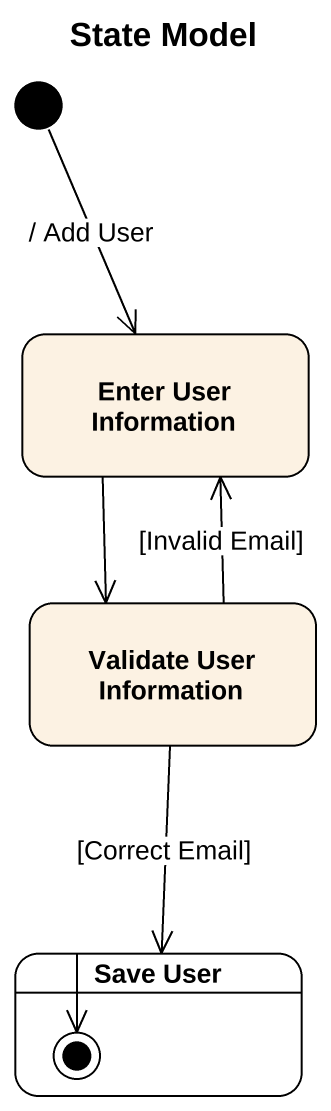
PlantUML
@startuml
title State Model
hide empty description
state "Enter User Information" as Enter_User_Information
state "Validate User Information" as Validate_User_Information
state "Save User" as Save_User {
  state final1 <<end>>
}
[*] --> Enter_User_Information : / Add User
Enter_User_Information --> Validate_User_Information
Validate_User_Information -up-> Enter_User_Information : [Invalid Email]
Validate_User_Information --> Save_User : [Correct Email]
Save_User -left-> final1
@enduml
